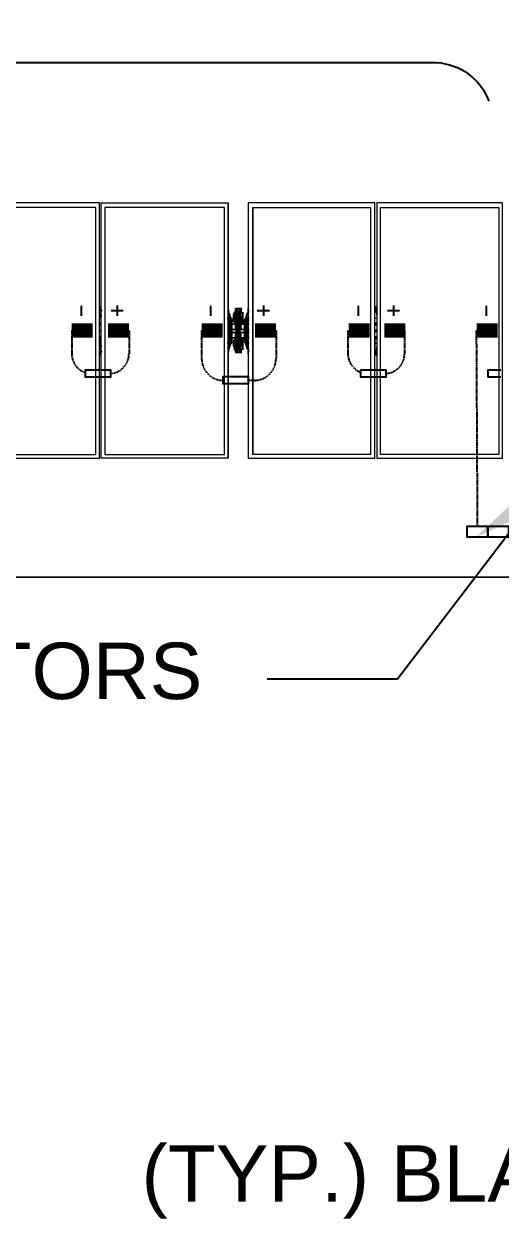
# Model space of a CAD drawing. Header units: feet. Extents: x -9903 to 12307, y -41 to 4121.
# Drawn here: x 9552.1 to 9721.1, y 1066.4 to 1494.2 of the extents above; entities that cross this region are included whole.
import ezdxf
from ezdxf import colors
from ezdxf.entities.mleader import LeaderData, LeaderLine
from ezdxf.lldxf.tags import DXFTag
from ezdxf.math import Vec2, Vec3

# ---------------------------------------------------------------- set-up
doc = ezdxf.new("R2010")
doc.units = ezdxf.units.FT
doc.header["$MEASUREMENT"] = 0
doc.linetypes.add('HIDDEN', pattern=[0.375, 0.25, -0.125])
for name, color, linetype in [('E-HARN-COMP', 8, 'Continuous'), ('E-TRNK-CABL-NEG', 6, 'HIDDEN'), ('E-TRUNK-CABLE-POS', 6, 'HIDDEN'), ('G-ANNO-TEXT', 1, 'Continuous'), ('Polarity-Text', 7, 'Continuous'), ('PV-DC-CABL-UG-', 10, 'DC-')]:
    doc.layers.add(name, color=color, linetype=linetype)
doc.styles.add('NEI-A', font='arial.ttf')
tags = doc.linetypes.add('DC-', pattern='A,0.176989,-0.049113,["DC-",NEI-A,S=0.1,R=0,X=0,Y=-0.05],-0.049113,-0.250887,0.176989', length=0.703091).pattern_tags.tags
tags[6] = DXFTag(74, 10)

# ---------------------------------------------------------------- blocks, each defined once
blk = doc.blocks.new('A$Cc93f9aa1')
at = {"lineweight": 5}
for points in [[(5.7481, 0.4666), (5.5164, 0.4666), (5.5164, 0), (5.7481, 0)], [(5.9831, 0), (5.7514, 0), (5.7514, 0.4666), (5.9831, 0.4666)], [(6.2514, 0), (6.2514, 0.4666), (6.0198, 0.4666), (6.0198, 0)], [(6.4847, 0.4666), (6.2547, 0.4666), (6.2547, 0), (6.4847, 0)], [(5.7414, 0.0067), (5.7414, 0.4583), (5.5248, 0.4583), (5.5248, 0.0067)], [(5.9764, 0.0067), (5.9764, 0.4583), (5.7581, 0.4583), (5.7581, 0.0067)], [(6.0281, 0.4583), (6.2431, 0.4583), (6.2431, 0.0067), (6.0281, 0.0067)], [(6.2614, 0.4583), (6.4781, 0.4583), (6.4781, 0.0067), (6.2614, 0.0067)], [(5.9848, 0.2667), (5.9831, 0.2683), (5.9831, 0.27), (5.9831, 0.275), (5.9831, 0.27), (5.9831, 0.2683)], [(5.9848, 0.2517), (5.9848, 0.25), (5.9831, 0.25), (5.9831, 0.2517), (5.9848, 0.2517), (5.9848, 0.2533), (5.9831, 0.255), (5.9864, 0.255), (5.9881, 0.255), (5.9848, 0.265), (5.9881, 0.255), (5.9864, 0.255), (5.9881, 0.255), (5.9881, 0.2533), (5.9881, 0.2517)], [(5.9948, 0.2667), (5.9931, 0.2617), (5.9931, 0.25), (5.9931, 0.2517), (5.9931, 0.25), (5.9931, 0.2617)], [(5.9964, 0.2667), (5.9964, 0.2583), (5.9964, 0.2667), (5.9948, 0.2667), (5.9948, 0.2583), (5.9948, 0.2667)], [(6.0081, 0.27), (6.0064, 0.27), (6.0064, 0.2733), (6.0064, 0.2717), (6.0048, 0.2717), (6.0048, 0.27), (6.0064, 0.27), (6.0048, 0.27), (6.0064, 0.27), (6.0048, 0.27), (6.0031, 0.27), (6.0048, 0.27), (6.0031, 0.27), (6.0048, 0.27), (6.0064, 0.27), (6.0048, 0.27), (6.0031, 0.27), (6.0031, 0.2683), (6.0031, 0.27), (6.0048, 0.27), (6.0031, 0.27), (6.0048, 0.27), (6.0048, 0.2683), (6.0031, 0.2683), (6.0014, 0.2683), (5.9998, 0.2683), (5.9981, 0.2683), (5.9981, 0.27), (5.9964, 0.27), (5.9964, 0.2733), (5.9981, 0.2733), (5.9981, 0.2717), (5.9998, 0.2717), (5.9981, 0.2717), (5.9981, 0.2733), (5.9998, 0.2733), (6.0048, 0.2733), (6.0064, 0.2733), (6.0081, 0.2733), (6.0064, 0.2733), (6.0048, 0.2733), (5.9998, 0.2733), (5.9981, 0.2733), (5.9964, 0.2733), (5.9964, 0.27), (5.9981, 0.27), (5.9981, 0.2683), (5.9998, 0.2683), (6.0014, 0.2683), (6.0031, 0.2683), (6.0048, 0.2683), (6.0048, 0.27), (6.0048, 0.2717), (6.0064, 0.2717), (6.0064, 0.2733), (6.0064, 0.27)], [(5.9964, 0.2383), (5.9981, 0.2383), (5.9964, 0.2383), (5.9964, 0.2617), (5.9964, 0.27), (5.9981, 0.27), (5.9964, 0.27), (5.9964, 0.2617)], [(5.9998, 0.27), (5.9981, 0.27), (5.9964, 0.27), (5.9981, 0.27)], [(6.0064, 0.195), (6.0064, 0.2033), (6.0064, 0.195), (6.0081, 0.195), (6.0064, 0.195), (6.0048, 0.1967), (6.0064, 0.195), (6.0064, 0.1933), (6.0048, 0.1933), (6.0048, 0.195), (6.0048, 0.1967), (6.0048, 0.195), (6.0064, 0.195), (6.0048, 0.195), (6.0048, 0.1933), (6.0064, 0.1933), (6.0064, 0.195), (6.0048, 0.195), (6.0048, 0.1933), (6.0064, 0.1933), (6.0081, 0.1933), (6.0064, 0.1933), (6.0048, 0.1933), (6.0048, 0.195), (6.0031, 0.195), (6.0048, 0.195), (6.0031, 0.195), (6.0048, 0.195), (6.0031, 0.195), (6.0048, 0.195), (6.0031, 0.195), (6.0048, 0.195), (6.0048, 0.1967), (6.0031, 0.1967), (6.0031, 0.2183), (6.0014, 0.2183), (6.0014, 0.2467), (6.0031, 0.2467), (6.0031, 0.2683), (6.0048, 0.2683), (6.0048, 0.2467), (6.0031, 0.2467), (6.0031, 0.2183), (6.0048, 0.2183), (6.0048, 0.2467), (6.0048, 0.2183), (6.0031, 0.2183), (6.0031, 0.2467), (6.0048, 0.2467), (6.0048, 0.2683), (6.0031, 0.2683), (6.0031, 0.2467), (6.0014, 0.2467), (6.0014, 0.2183), (6.0031, 0.2183), (6.0031, 0.1967), (6.0048, 0.1967), (6.0031, 0.1967), (6.0014, 0.1967), (5.9998, 0.1967), (5.9998, 0.195), (5.9981, 0.195), (5.9964, 0.195), (5.9981, 0.1967), (5.9964, 0.195), (5.9964, 0.1933), (5.9981, 0.1933), (5.9981, 0.195), (5.9998, 0.195), (5.9981, 0.195), (5.9981, 0.1967), (5.9981, 0.195), (5.9964, 0.195), (5.9964, 0.1933), (5.9981, 0.1933), (5.9981, 0.195), (5.9998, 0.195), (5.9981, 0.195), (5.9998, 0.195), (5.9998, 0.1967), (6.0014, 0.1967), (6.0031, 0.1967), (6.0048, 0.1967), (6.0048, 0.195)], [(6.0014, 0.2717), (5.9998, 0.2717), (5.9981, 0.2717), (5.9998, 0.27), (6.0014, 0.27), (5.9998, 0.27), (6.0014, 0.27), (5.9998, 0.27), (5.9981, 0.2717), (5.9998, 0.2717)], [(5.9998, 0.2683), (5.9998, 0.2467), (5.9981, 0.2467), (5.9981, 0.2683)], [(5.9998, 0.2683), (5.9998, 0.2467), (5.9981, 0.2467), (5.9981, 0.2683)], [(5.9998, 0.2467), (5.9998, 0.2183), (5.9981, 0.2183), (5.9981, 0.2467), (5.9981, 0.2183), (5.9998, 0.2183), (5.9998, 0.2467), (6.0014, 0.2467), (6.0014, 0.2667), (6.0014, 0.2467)], [(6.0014, 0.27), (5.9998, 0.27)], [(6.0014, 0.2683), (5.9998, 0.2683), (5.9998, 0.27), (5.9998, 0.2683), (6.0014, 0.2683), (6.0014, 0.2667), (5.9998, 0.2667), (6.0014, 0.2667)], [(6.0064, 0.2683), (6.0048, 0.2683), (6.0031, 0.2683), (6.0048, 0.2683)], [(6.0048, 0.2667), (6.0031, 0.2667)], [(6.0081, 0.2667), (6.0064, 0.2667)], [(6.0098, 0.2517), (6.0098, 0.2567), (6.0098, 0.2583), (6.0098, 0.2567), (6.0098, 0.255), (6.0064, 0.255), (6.0098, 0.255), (6.0098, 0.2567), (6.0098, 0.2517), (6.0098, 0.25), (6.0081, 0.25), (6.0064, 0.255), (6.0064, 0.2583), (6.0098, 0.2583), (6.0098, 0.2667), (6.0098, 0.2617), (6.0098, 0.25)], [(6.0098, 0.25), (6.0098, 0.26), (6.0098, 0.25), (6.0081, 0.2483), (6.0098, 0.25), (6.0081, 0.2483), (6.0081, 0.25), (6.0064, 0.255), (6.0064, 0.2583), (6.0064, 0.2667), (6.0064, 0.2583), (6.0098, 0.2583), (6.0098, 0.2667), (6.0098, 0.2617)], [(6.0164, 0.2533), (6.0164, 0.255), (6.0148, 0.255), (6.0181, 0.265), (6.0148, 0.255), (6.0164, 0.255), (6.0198, 0.255), (6.0198, 0.2533), (6.0181, 0.2533), (6.0181, 0.2517), (6.0148, 0.2517), (6.0148, 0.2533), (6.0164, 0.2533), (6.0164, 0.255), (6.0198, 0.255), (6.0198, 0.2533), (6.0181, 0.2533), (6.0181, 0.2517), (6.0148, 0.2517), (6.0148, 0.2533)], [(6.0198, 0.27), (6.0198, 0.2667), (6.0198, 0.27), (6.0198, 0.275)], [(5.9831, 0.2517), (5.9831, 0.25), (5.9848, 0.25), (5.9848, 0.2517), (5.9881, 0.2517), (5.9881, 0.2533), (5.9881, 0.255), (5.9864, 0.255), (5.9831, 0.255), (5.9848, 0.2533), (5.9848, 0.2517)], [(5.9848, 0.215), (5.9848, 0.2133), (5.9848, 0.215), (5.9831, 0.215), (5.9831, 0.25), (5.9831, 0.215)], [(5.9881, 0.245), (5.9864, 0.245), (5.9848, 0.2467), (5.9848, 0.2483), (5.9864, 0.2483), (5.9848, 0.2483), (5.9848, 0.2467), (5.9848, 0.2483), (5.9864, 0.2483), (5.9881, 0.2483), (5.9864, 0.2483), (5.9848, 0.2483), (5.9848, 0.2467), (5.9848, 0.245), (5.9848, 0.2467), (5.9864, 0.245), (5.9848, 0.245), (5.9831, 0.245), (5.9848, 0.245), (5.9864, 0.245), (5.9881, 0.245), (5.9881, 0.2467), (5.9881, 0.2483)], [(5.9864, 0.2483), (5.9848, 0.2467), (5.9864, 0.245), (5.9881, 0.2467)], [(5.9864, 0.2483), (5.9848, 0.2467), (5.9864, 0.245), (5.9881, 0.2467)], [(5.9864, 0.2483), (5.9881, 0.2483)], [(5.9881, 0.245), (5.9864, 0.245), (5.9881, 0.245), (5.9881, 0.2467), (5.9864, 0.2467), (5.9881, 0.2467), (5.9864, 0.2467), (5.9881, 0.2467), (5.9864, 0.2467), (5.9881, 0.2467), (5.9864, 0.2467), (5.9881, 0.2467), (5.9864, 0.2467), (5.9881, 0.2467), (5.9864, 0.2467), (5.9881, 0.2467), (5.9864, 0.2467), (5.9881, 0.2467), (5.9864, 0.2467), (5.9881, 0.2467), (5.9864, 0.2467), (5.9881, 0.2467), (5.9881, 0.2483)], [(5.9881, 0.2517), (5.9898, 0.2517), (5.9898, 0.255), (5.9881, 0.255), (5.9898, 0.255), (5.9881, 0.255), (5.9881, 0.2533), (5.9881, 0.255), (5.9898, 0.255), (5.9898, 0.2517), (5.9881, 0.2517), (5.9898, 0.2517), (5.9898, 0.215), (5.9881, 0.215), (5.9898, 0.215), (5.9898, 0.2517)], [(5.9898, 0.245), (5.9964, 0.245)], [(5.9931, 0.25), (5.9931, 0.26)], [(5.9948, 0.2583), (5.9964, 0.2583), (5.9964, 0.255), (5.9964, 0.25), (5.9948, 0.25), (5.9931, 0.2517), (5.9948, 0.2567), (5.9948, 0.255), (5.9964, 0.255), (5.9964, 0.2583)], [(5.9931, 0.2583), (5.9931, 0.2567)], [(5.9948, 0.2567), (5.9931, 0.2517), (5.9948, 0.25), (5.9964, 0.25), (5.9964, 0.255), (5.9948, 0.255)], [(5.9948, 0.25), (5.9931, 0.25), (5.9948, 0.2483), (5.9931, 0.25), (5.9948, 0.25), (5.9964, 0.2483), (5.9981, 0.2483), (5.9964, 0.2483), (5.9981, 0.2483), (5.9964, 0.2483), (5.9964, 0.25), (5.9964, 0.2483)], [(5.9964, 0.2483), (5.9948, 0.2483), (5.9931, 0.25), (5.9948, 0.2483)], [(5.9964, 0.2483), (5.9964, 0.2467), (5.9964, 0.2483), (5.9948, 0.2483)], [(5.9998, 0.2617), (5.9981, 0.2617)], [(5.9998, 0.2617), (5.9981, 0.2617)], [(6.0081, 0.2367), (6.0064, 0.2367), (6.0064, 0.2383), (6.0048, 0.2383), (6.0064, 0.2383), (6.0064, 0.2617), (6.0048, 0.2617), (6.0064, 0.2617), (6.0064, 0.2383), (6.0064, 0.235), (6.0081, 0.235), (6.0064, 0.235), (6.0081, 0.235), (6.0064, 0.235), (6.0081, 0.235), (6.0064, 0.235), (6.0064, 0.2383), (6.0064, 0.2367)], [(6.0064, 0.2617), (6.0048, 0.2617)], [(6.0064, 0.2483), (6.0131, 0.2483), (6.0064, 0.2483), (6.0081, 0.2483), (6.0098, 0.2483), (6.0081, 0.2483)], [(6.0131, 0.2467), (6.0081, 0.2467), (6.0064, 0.245), (6.0131, 0.245), (6.0064, 0.245), (6.0081, 0.2467)], [(6.0098, 0.25), (6.0081, 0.2483), (6.0098, 0.2483), (6.0081, 0.2483), (6.0098, 0.25), (6.0114, 0.25), (6.0098, 0.25), (6.0098, 0.2517), (6.0098, 0.25), (6.0081, 0.25), (6.0081, 0.2483)], [(6.0148, 0.215), (6.0131, 0.215), (6.0131, 0.2517), (6.0148, 0.2517), (6.0131, 0.2517), (6.0131, 0.2533), (6.0148, 0.2533), (6.0148, 0.255), (6.0148, 0.2533), (6.0131, 0.2533), (6.0131, 0.2517), (6.0148, 0.2517), (6.0131, 0.2517), (6.0131, 0.215)], [(6.0164, 0.255), (6.0148, 0.255), (6.0148, 0.2533), (6.0164, 0.2533), (6.0148, 0.2533), (6.0148, 0.255)], [(6.0148, 0.2483), (6.0164, 0.2483), (6.0148, 0.2483), (6.0148, 0.2467), (6.0164, 0.245), (6.0148, 0.245), (6.0148, 0.2467)], [(6.0164, 0.2483), (6.0148, 0.2467), (6.0164, 0.245), (6.0181, 0.2467)], [(6.0148, 0.2483), (6.0164, 0.2483), (6.0148, 0.2483), (6.0148, 0.2467)], [(6.0164, 0.2483), (6.0148, 0.2467), (6.0164, 0.245), (6.0181, 0.2467)], [(6.0164, 0.245), (6.0181, 0.245), (6.0181, 0.2483), (6.0181, 0.245)], [(6.0214, 0.2517), (6.0198, 0.2517), (6.0198, 0.25), (6.0198, 0.2517), (6.0181, 0.2517), (6.0198, 0.2517)], [(6.0181, 0.25), (6.0181, 0.2517), (6.0181, 0.25), (6.0198, 0.25), (6.0198, 0.215), (6.0181, 0.215), (6.0198, 0.215), (6.0198, 0.25)], [(6.0214, 0.245), (6.0198, 0.245)], [(5.7498, 0.235), (5.7498, 0.2333), (5.7481, 0.2333), (5.7481, 0.2317), (5.7498, 0.2317), (5.7514, 0.2317), (5.7514, 0.2333), (5.7514, 0.235)], [(5.9848, 0.235), (5.9831, 0.235)], [(5.9848, 0.235), (5.9831, 0.235)], [(5.9848, 0.23), (5.9831, 0.23)], [(5.9848, 0.23), (5.9831, 0.23)], [(5.9981, 0.23), (5.9898, 0.23), (5.9898, 0.235), (5.9981, 0.235), (5.9964, 0.235), (5.9964, 0.2367), (5.9964, 0.2383), (5.9964, 0.235), (5.9981, 0.235), (5.9964, 0.235), (5.9981, 0.235), (5.9898, 0.235), (5.9898, 0.23), (5.9981, 0.23), (5.9998, 0.23), (5.9981, 0.23), (5.9964, 0.23), (5.9964, 0.2267), (5.9964, 0.23), (5.9981, 0.23), (5.9964, 0.23)], [(5.9964, 0.2367), (5.9964, 0.235), (5.9964, 0.2383)], [(5.9981, 0.235), (5.9964, 0.235)], [(5.9964, 0.23), (5.9964, 0.2267)], [(5.9981, 0.23), (5.9964, 0.23)], [(5.9964, 0.2267), (5.9964, 0.2033), (5.9964, 0.195), (5.9981, 0.195), (5.9981, 0.1967), (5.9981, 0.195), (5.9964, 0.195), (5.9964, 0.2033), (5.9964, 0.2267), (5.9981, 0.2267)], [(5.9998, 0.2367), (5.9981, 0.2367)], [(5.9998, 0.2367), (5.9981, 0.2367)], [(6.0048, 0.235), (6.0131, 0.235), (6.0131, 0.23), (6.0131, 0.235), (6.0148, 0.235), (6.0131, 0.235)], [(6.0148, 0.23), (6.0131, 0.23), (6.0048, 0.23), (6.0131, 0.23)], [(6.0064, 0.2267), (6.0048, 0.2267), (6.0064, 0.2267), (6.0064, 0.2033), (6.0048, 0.2033), (6.0064, 0.2033)], [(6.0064, 0.235), (6.0064, 0.2367), (6.0081, 0.2367), (6.0064, 0.2367)], [(6.0064, 0.2267), (6.0064, 0.23)], [(6.0214, 0.235), (6.0198, 0.235)], [(6.0214, 0.235), (6.0198, 0.235)], [(6.0214, 0.23), (6.0198, 0.23)], [(6.0214, 0.23), (6.0198, 0.23)], [(6.2531, 0.235), (6.2531, 0.2333), (6.2514, 0.2333), (6.2514, 0.2317), (6.2531, 0.2317), (6.2547, 0.2317), (6.2547, 0.2333)], [(5.9881, 0.22), (5.9881, 0.2183), (5.9881, 0.2167), (5.9864, 0.2167), (5.9848, 0.2167), (5.9848, 0.2183), (5.9864, 0.2167), (5.9881, 0.2167), (5.9864, 0.2167), (5.9848, 0.2183), (5.9848, 0.2167), (5.9864, 0.2167), (5.9881, 0.2167), (5.9881, 0.2183), (5.9881, 0.22), (5.9864, 0.22), (5.9848, 0.22), (5.9831, 0.22), (5.9848, 0.22), (5.9848, 0.2183), (5.9848, 0.22), (5.9864, 0.22), (5.9881, 0.22), (5.9881, 0.2183), (5.9881, 0.2167), (5.9881, 0.2183), (5.9864, 0.2183), (5.9881, 0.2183), (5.9864, 0.2183), (5.9881, 0.2183), (5.9864, 0.2183), (5.9881, 0.2183), (5.9864, 0.2183), (5.9881, 0.2183), (5.9864, 0.2183), (5.9881, 0.2183), (5.9864, 0.2183), (5.9881, 0.2183), (5.9864, 0.2183), (5.9881, 0.2183), (5.9864, 0.2183), (5.9881, 0.2183), (5.9864, 0.2183), (5.9881, 0.2183)], [(5.9831, 0.215), (5.9831, 0.2133)], [(5.9881, 0.2117), (5.9864, 0.21), (5.9881, 0.21), (5.9848, 0.2), (5.9881, 0.21), (5.9864, 0.21), (5.9831, 0.21), (5.9848, 0.2117), (5.9848, 0.2133), (5.9881, 0.2133), (5.9881, 0.2117), (5.9864, 0.21), (5.9831, 0.21), (5.9848, 0.2117), (5.9848, 0.2133), (5.9881, 0.2133)], [(5.9864, 0.22), (5.9848, 0.22), (5.9848, 0.2183), (5.9848, 0.22), (5.9864, 0.22), (5.9881, 0.22)], [(5.9864, 0.22), (5.9848, 0.2183), (5.9864, 0.2167), (5.9881, 0.2183)], [(5.9864, 0.22), (5.9848, 0.2183), (5.9864, 0.2167), (5.9881, 0.2183)], [(5.9881, 0.2133), (5.9898, 0.2133), (5.9898, 0.21), (5.9898, 0.2133)], [(5.9881, 0.21), (5.9898, 0.21), (5.9881, 0.21), (5.9881, 0.2117), (5.9881, 0.21), (5.9898, 0.21)], [(5.9964, 0.22), (5.9898, 0.22)], [(5.9948, 0.2083), (5.9948, 0.21), (5.9964, 0.21), (5.9964, 0.2117), (5.9964, 0.215), (5.9964, 0.2167), (5.9948, 0.215), (5.9964, 0.2167), (5.9964, 0.215), (5.9931, 0.215), (5.9931, 0.2133), (5.9931, 0.215), (5.9948, 0.2167), (5.9964, 0.2167), (5.9981, 0.2167), (5.9964, 0.2167), (5.9948, 0.2167), (5.9931, 0.215), (5.9931, 0.205), (5.9931, 0.215), (5.9931, 0.205), (5.9931, 0.215), (5.9931, 0.2133)], [(5.9964, 0.2167), (5.9948, 0.2167), (5.9931, 0.215), (5.9948, 0.2167)], [(5.9931, 0.2133), (5.9931, 0.215), (5.9964, 0.215), (5.9964, 0.2117), (5.9964, 0.21), (5.9948, 0.21), (5.9948, 0.2083)], [(5.9931, 0.2083), (5.9931, 0.2067)], [(5.9948, 0.1983), (5.9948, 0.2067), (5.9964, 0.2067), (5.9964, 0.1983)], [(5.9948, 0.1983), (5.9948, 0.2067), (5.9964, 0.2067), (5.9964, 0.1983)], [(5.9964, 0.21), (5.9964, 0.2067)], [(5.9998, 0.2183), (6.0014, 0.2183), (6.0014, 0.1983), (5.9998, 0.1983), (6.0014, 0.1983), (6.0014, 0.1967), (5.9998, 0.1967), (6.0014, 0.1967), (6.0014, 0.1983), (6.0014, 0.2183), (5.9998, 0.2183), (5.9998, 0.1967), (5.9981, 0.1967), (5.9981, 0.2183), (5.9981, 0.1967), (5.9998, 0.1967)], [(5.9998, 0.2033), (5.9981, 0.2033)], [(5.9998, 0.2033), (5.9981, 0.2033)], [(6.0031, 0.195), (6.0031, 0.1967), (6.0048, 0.1967), (6.0048, 0.2183), (6.0048, 0.1967), (6.0031, 0.1967)], [(6.0064, 0.2033), (6.0048, 0.2033)], [(6.0081, 0.2183), (6.0131, 0.2183), (6.0081, 0.2183), (6.0064, 0.22), (6.0131, 0.22), (6.0064, 0.22)], [(6.0114, 0.215), (6.0098, 0.215), (6.0081, 0.2167), (6.0098, 0.215), (6.0081, 0.2167), (6.0081, 0.215), (6.0081, 0.2167), (6.0064, 0.2167), (6.0131, 0.2167), (6.0064, 0.2167), (6.0081, 0.2167), (6.0098, 0.2167), (6.0081, 0.2167), (6.0098, 0.215), (6.0081, 0.2167), (6.0098, 0.215)], [(6.0098, 0.2083), (6.0098, 0.215), (6.0081, 0.215), (6.0064, 0.2117), (6.0064, 0.21), (6.0098, 0.21), (6.0098, 0.2083), (6.0098, 0.2067), (6.0098, 0.2083), (6.0098, 0.21), (6.0064, 0.21), (6.0064, 0.2117), (6.0081, 0.215), (6.0098, 0.215)], [(6.0064, 0.2067), (6.0064, 0.21)], [(6.0081, 0.1983), (6.0064, 0.1983), (6.0081, 0.1983), (6.0064, 0.1983), (6.0064, 0.2067), (6.0098, 0.2067), (6.0098, 0.1983), (6.0098, 0.2067), (6.0064, 0.2067), (6.0064, 0.1983)], [(6.0098, 0.2167), (6.0081, 0.2167)], [(6.0098, 0.2133), (6.0098, 0.215), (6.0098, 0.205), (6.0098, 0.215), (6.0098, 0.1983), (6.0098, 0.215)], [(6.0148, 0.2133), (6.0131, 0.2133), (6.0131, 0.2117), (6.0148, 0.2117), (6.0148, 0.21), (6.0148, 0.2117), (6.0164, 0.2117), (6.0148, 0.2117), (6.0148, 0.2133), (6.0148, 0.2117), (6.0164, 0.2117), (6.0164, 0.21), (6.0148, 0.21), (6.0148, 0.2117), (6.0131, 0.2117), (6.0131, 0.2133), (6.0148, 0.2133), (6.0181, 0.2133), (6.0181, 0.215), (6.0181, 0.2133)], [(6.0164, 0.22), (6.0148, 0.2183), (6.0164, 0.2167), (6.0181, 0.2183)], [(6.0181, 0.22), (6.0181, 0.2183), (6.0181, 0.22), (6.0164, 0.22), (6.0148, 0.22), (6.0164, 0.22), (6.0181, 0.22), (6.0148, 0.22), (6.0148, 0.2183), (6.0148, 0.22), (6.0148, 0.2183), (6.0148, 0.2167), (6.0164, 0.2167), (6.0148, 0.2183), (6.0148, 0.2167), (6.0164, 0.2167), (6.0148, 0.2183), (6.0148, 0.22)], [(6.0164, 0.22), (6.0148, 0.2183), (6.0164, 0.2167), (6.0181, 0.2183)], [(6.0164, 0.21), (6.0198, 0.21), (6.0198, 0.2117), (6.0181, 0.2117), (6.0181, 0.2133), (6.0198, 0.2133), (6.0198, 0.215), (6.0198, 0.2133), (6.0181, 0.2133), (6.0181, 0.2117), (6.0198, 0.2117), (6.0198, 0.21), (6.0164, 0.21), (6.0148, 0.21), (6.0181, 0.2), (6.0148, 0.21)], [(6.0164, 0.21), (6.0148, 0.21), (6.0148, 0.2117), (6.0164, 0.2117)], [(6.0181, 0.2167), (6.0164, 0.2167), (6.0181, 0.2167), (6.0181, 0.2183)], [(6.0214, 0.22), (6.0198, 0.22)], [(5.9831, 0.1967), (5.9848, 0.1983)], [(5.9831, 0.19), (5.9831, 0.195)], [(5.9981, 0.1983), (5.9964, 0.1983)], [(6.0014, 0.195), (5.9998, 0.195)], [(6.0048, 0.1983), (6.0031, 0.1983)], [(6.0048, 0.195), (6.0031, 0.195)], [(6.0048, 0.1933), (6.0031, 0.1933), (6.0064, 0.1933), (6.0031, 0.1933)], [(6.0198, 0.1983), (6.0198, 0.1967)], [(6.0198, 0.19), (6.0198, 0.195)]]:
    blk.add_lwpolyline(points, close=True, dxfattribs=at)
for points in [[(5.9831, 0), (5.9831, 0.4666)], [(6.0198, 0.4666), (6.0198, 0)], [(5.9764, 0.0067), (5.9764, 0.4583)], [(6.0281, 0.4583), (6.0281, 0.0067)], [(5.7514, 0.2767), (5.7481, 0.2767)], [(5.7514, 0.275), (5.7498, 0.275), (5.7498, 0.2733), (5.7498, 0.2717), (5.7481, 0.2717), (5.7481, 0.27), (5.7481, 0.2683)], [(5.7498, 0.255), (5.7481, 0.255), (5.7481, 0.2567), (5.7498, 0.2633), (5.7498, 0.2733)], [(5.7498, 0.27), (5.7498, 0.2733), (5.7498, 0.275)], [(5.9831, 0.2667), (5.9831, 0.2667)], [(5.9831, 0.2667), (5.9831, 0.2667)], [(5.9981, 0.27), (5.9998, 0.27), (5.9981, 0.27)], [(5.9981, 0.27), (5.9998, 0.27), (5.9981, 0.27)], [(6.0048, 0.2717), (6.0064, 0.2717), (6.0048, 0.2717)], [(6.0048, 0.2717), (6.0064, 0.2717), (6.0048, 0.2717)], [(6.0048, 0.27), (6.0048, 0.27)], [(6.0048, 0.27), (6.0064, 0.27)], [(6.0048, 0.27), (6.0048, 0.27)], [(6.0064, 0.27), (6.0048, 0.27)], [(6.0064, 0.2617), (6.0064, 0.27)], [(6.0064, 0.2617), (6.0064, 0.27)], [(6.0081, 0.2667), (6.0081, 0.2667)], [(6.0081, 0.2667), (6.0081, 0.2667)], [(6.0198, 0.2667), (6.0198, 0.2667)], [(6.0198, 0.2667), (6.0198, 0.2667)], [(6.2547, 0.2767), (6.2514, 0.2767)], [(6.2531, 0.27), (6.2531, 0.2733), (6.2531, 0.275), (6.2531, 0.2733), (6.2514, 0.2717), (6.2514, 0.27), (6.2514, 0.2683)], [(6.2531, 0.255), (6.2514, 0.255), (6.2514, 0.2633), (6.2531, 0.2733)], [(5.7498, 0.2467), (5.7481, 0.2467), (5.7481, 0.255)], [(5.7514, 0.2467), (5.7481, 0.2467)], [(5.7514, 0.245), (5.7481, 0.245), (5.7498, 0.245)], [(5.7481, 0.245), (5.7481, 0.2433), (5.7514, 0.2433)], [(5.9848, 0.2483), (5.9848, 0.2483)], [(5.9848, 0.2483), (5.9848, 0.2483)], [(5.9848, 0.2467), (5.9848, 0.2467)], [(5.9848, 0.2467), (5.9848, 0.2467)], [(5.9848, 0.245), (5.9848, 0.245)], [(5.9848, 0.245), (5.9848, 0.245)], [(5.9864, 0.2483), (5.9864, 0.2483)], [(5.9864, 0.2483), (5.9864, 0.2483)], [(5.9864, 0.245), (5.9864, 0.245)], [(5.9864, 0.245), (5.9864, 0.245)], [(5.9881, 0.2517), (5.9881, 0.2517)], [(5.9881, 0.2517), (5.9881, 0.2517)], [(5.9881, 0.2483), (5.9881, 0.2483)], [(5.9881, 0.2483), (5.9881, 0.2483)], [(5.9881, 0.2467), (5.9881, 0.2467)], [(5.9881, 0.2467), (5.9881, 0.2467)], [(5.9881, 0.245), (5.9881, 0.245)], [(5.9881, 0.245), (5.9881, 0.245)], [(5.9898, 0.2517), (5.9898, 0.2517)], [(5.9898, 0.2517), (5.9898, 0.2517)], [(5.9931, 0.26), (5.9931, 0.26)], [(5.9931, 0.26), (5.9931, 0.26)], [(6.0098, 0.26), (6.0098, 0.26)], [(6.0098, 0.26), (6.0098, 0.26)], [(6.0131, 0.2517), (6.0131, 0.2517)], [(6.0131, 0.2517), (6.0131, 0.2517)], [(6.0148, 0.2467), (6.0148, 0.245), (6.0164, 0.245), (6.0181, 0.245), (6.0181, 0.2467), (6.0164, 0.2467), (6.0181, 0.2467), (6.0164, 0.2467), (6.0181, 0.2467), (6.0164, 0.2467), (6.0181, 0.2467), (6.0164, 0.2467), (6.0181, 0.2467), (6.0164, 0.2467), (6.0181, 0.2467), (6.0164, 0.2467), (6.0181, 0.2467), (6.0164, 0.2467), (6.0181, 0.2467), (6.0164, 0.2467), (6.0181, 0.2467), (6.0164, 0.2467), (6.0181, 0.2467), (6.0198, 0.2467), (6.0181, 0.2467), (6.0181, 0.2483), (6.0181, 0.2467), (6.0181, 0.245)], [(6.0148, 0.2483), (6.0148, 0.2483)], [(6.0148, 0.2483), (6.0148, 0.2483)], [(6.0148, 0.2467), (6.0148, 0.2467)], [(6.0148, 0.2467), (6.0164, 0.245)], [(6.0148, 0.2467), (6.0148, 0.2467)], [(6.0148, 0.245), (6.0148, 0.245)], [(6.0148, 0.245), (6.0148, 0.245)], [(6.0164, 0.2483), (6.0181, 0.2483), (6.0164, 0.2483)], [(6.0164, 0.2483), (6.0164, 0.2483)], [(6.0164, 0.2483), (6.0181, 0.2483), (6.0164, 0.2483)], [(6.0164, 0.2483), (6.0164, 0.2483)], [(6.0164, 0.245), (6.0164, 0.245)], [(6.0164, 0.245), (6.0181, 0.245)], [(6.0164, 0.245), (6.0164, 0.245)], [(6.0181, 0.2483), (6.0181, 0.2483)], [(6.0181, 0.2483), (6.0181, 0.2483)], [(6.0181, 0.2467), (6.0181, 0.2467)], [(6.0181, 0.2467), (6.0181, 0.2467)], [(6.0181, 0.245), (6.0181, 0.245)], [(6.0181, 0.245), (6.0181, 0.245)], [(6.2531, 0.2467), (6.2514, 0.2467), (6.2514, 0.255)], [(6.2547, 0.2467), (6.2514, 0.2467)], [(6.2547, 0.245), (6.2514, 0.245), (6.2531, 0.245)], [(6.2514, 0.245), (6.2514, 0.2433), (6.2547, 0.2433)], [(5.7514, 0.2217), (5.7481, 0.2217), (5.7481, 0.22)], [(5.9981, 0.23), (5.9998, 0.23)], [(5.9981, 0.23), (5.9998, 0.23)], [(6.0064, 0.23), (6.0081, 0.23)], [(6.0064, 0.23), (6.0081, 0.23)], [(6.0064, 0.23), (6.0081, 0.23)], [(6.0064, 0.23), (6.0081, 0.23)], [(6.0064, 0.23), (6.0064, 0.2267)], [(6.0064, 0.23), (6.0064, 0.2267)], [(6.0064, 0.23), (6.0081, 0.23)], [(6.0064, 0.23), (6.0081, 0.23)], [(6.0064, 0.23), (6.0081, 0.23)], [(6.0064, 0.23), (6.0081, 0.23)], [(6.2547, 0.2217), (6.2514, 0.2217), (6.2514, 0.22)], [(5.7514, 0.22), (5.7481, 0.22), (5.7498, 0.22)], [(5.7498, 0.2183), (5.7481, 0.2183), (5.7481, 0.21), (5.7498, 0.2), (5.7498, 0.1917), (5.7514, 0.1917)], [(5.7481, 0.2183), (5.7514, 0.2183)], [(5.9831, 0.2133), (5.9848, 0.2133), (5.9831, 0.2133)], [(5.9831, 0.2133), (5.9848, 0.2133), (5.9831, 0.2133)], [(5.9848, 0.22), (5.9848, 0.22)], [(5.9848, 0.22), (5.9848, 0.22)], [(5.9848, 0.2183), (5.9848, 0.2183)], [(5.9848, 0.2183), (5.9848, 0.2183)], [(5.9848, 0.2167), (5.9848, 0.2167)], [(5.9848, 0.2167), (5.9848, 0.2167)], [(5.9864, 0.22), (5.9864, 0.22)], [(5.9864, 0.22), (5.9864, 0.22)], [(5.9864, 0.2167), (5.9864, 0.2167)], [(5.9864, 0.2167), (5.9864, 0.2167)], [(5.9881, 0.22), (5.9881, 0.22)], [(5.9881, 0.22), (5.9881, 0.22)], [(5.9881, 0.2183), (5.9881, 0.2183)], [(5.9881, 0.2183), (5.9881, 0.2183)], [(5.9881, 0.2167), (5.9881, 0.2167)], [(5.9881, 0.2167), (5.9881, 0.2167)], [(5.9881, 0.215), (5.9881, 0.215)], [(5.9881, 0.215), (5.9881, 0.215)], [(5.9898, 0.215), (5.9898, 0.215)], [(5.9898, 0.215), (5.9898, 0.215)], [(5.9931, 0.205), (5.9948, 0.1983)], [(5.9931, 0.205), (5.9931, 0.205)], [(5.9931, 0.205), (5.9948, 0.1983)], [(5.9931, 0.205), (5.9931, 0.205)], [(5.9964, 0.2167), (5.9964, 0.2183)], [(5.9964, 0.2167), (5.9964, 0.2183)], [(5.9964, 0.2167), (5.9981, 0.2167)], [(5.9964, 0.2167), (5.9981, 0.2167)], [(6.0098, 0.205), (6.0098, 0.205)], [(6.0098, 0.205), (6.0098, 0.205)], [(6.0131, 0.215), (6.0131, 0.215)], [(6.0131, 0.215), (6.0131, 0.215)], [(6.0148, 0.22), (6.0148, 0.22)], [(6.0148, 0.22), (6.0148, 0.22)], [(6.0148, 0.2183), (6.0148, 0.2183)], [(6.0148, 0.2183), (6.0148, 0.2183)], [(6.0148, 0.2167), (6.0148, 0.2167)], [(6.0148, 0.2167), (6.0148, 0.2167)], [(6.0148, 0.215), (6.0148, 0.215)], [(6.0148, 0.215), (6.0148, 0.215)], [(6.0181, 0.22), (6.0164, 0.22)], [(6.0164, 0.22), (6.0164, 0.22)], [(6.0164, 0.22), (6.0181, 0.22)], [(6.0164, 0.22), (6.0164, 0.22)], [(6.0164, 0.2183), (6.0181, 0.2183)], [(6.0164, 0.2183), (6.0181, 0.2183)], [(6.0164, 0.2183), (6.0181, 0.2183)], [(6.0164, 0.2183), (6.0181, 0.2183)], [(6.0164, 0.2183), (6.0181, 0.2183)], [(6.0164, 0.2183), (6.0181, 0.2183)], [(6.0164, 0.2183), (6.0181, 0.2183)], [(6.0164, 0.2183), (6.0181, 0.2183)], [(6.0164, 0.2183), (6.0181, 0.2183)], [(6.0164, 0.2183), (6.0181, 0.2183)], [(6.0164, 0.2183), (6.0181, 0.2183)], [(6.0164, 0.2183), (6.0181, 0.2183)], [(6.0164, 0.2183), (6.0181, 0.2183)], [(6.0164, 0.2183), (6.0181, 0.2183)], [(6.0164, 0.2183), (6.0181, 0.2183)], [(6.0164, 0.2183), (6.0181, 0.2183)], [(6.0164, 0.2183), (6.0181, 0.2183)], [(6.0164, 0.2183), (6.0181, 0.2183)], [(6.0164, 0.2167), (6.0181, 0.2167)], [(6.0164, 0.2167), (6.0164, 0.2167)], [(6.0164, 0.2167), (6.0181, 0.2167)], [(6.0164, 0.2167), (6.0164, 0.2167)], [(6.0181, 0.22), (6.0181, 0.22)], [(6.0181, 0.2183), (6.0181, 0.22)], [(6.0181, 0.22), (6.0181, 0.22)], [(6.0181, 0.2183), (6.0181, 0.22)], [(6.0181, 0.2183), (6.0181, 0.2183)], [(6.0181, 0.2167), (6.0181, 0.2183)], [(6.0181, 0.2167), (6.0181, 0.2183)], [(6.0181, 0.2183), (6.0181, 0.2183)], [(6.0181, 0.2167), (6.0181, 0.2167)], [(6.0181, 0.2167), (6.0181, 0.2167)], [(6.2547, 0.22), (6.2514, 0.22), (6.2531, 0.22)], [(6.2531, 0.2183), (6.2514, 0.2183), (6.2514, 0.21), (6.2514, 0.2), (6.2531, 0.1933), (6.2531, 0.1917), (6.2547, 0.1917)], [(6.2514, 0.2183), (6.2547, 0.2183)], [(5.7481, 0.1967), (5.7481, 0.195), (5.7481, 0.1933), (5.7498, 0.1933), (5.7498, 0.19), (5.7514, 0.19)], [(5.7514, 0.1883), (5.7481, 0.1883)], [(5.7498, 0.195), (5.7498, 0.1917), (5.7498, 0.19)], [(5.9831, 0.1983), (5.9831, 0.1983)], [(5.9831, 0.1983), (5.9831, 0.1983)], [(5.9831, 0.195), (5.9831, 0.195)], [(5.9831, 0.195), (5.9831, 0.195)], [(5.9948, 0.1983), (5.9948, 0.1983)], [(5.9948, 0.1983), (5.9948, 0.1983)], [(5.9981, 0.1933), (5.9998, 0.195)], [(5.9981, 0.1933), (5.9998, 0.195)], [(5.9981, 0.1933), (5.9998, 0.1933)], [(5.9981, 0.1933), (5.9998, 0.1933)], [(5.9981, 0.1933), (5.9998, 0.1933)], [(5.9981, 0.1933), (6.0031, 0.1933)], [(5.9981, 0.1933), (5.9998, 0.1933)], [(5.9981, 0.1933), (5.9998, 0.1933)], [(5.9981, 0.1933), (5.9998, 0.1933)], [(5.9981, 0.1933), (6.0031, 0.1933)], [(5.9998, 0.195), (6.0014, 0.195)], [(5.9998, 0.195), (6.0014, 0.195)], [(5.9998, 0.195), (6.0014, 0.195)], [(5.9998, 0.195), (6.0014, 0.195)], [(6.0081, 0.1983), (6.0081, 0.1983)], [(6.0081, 0.1983), (6.0081, 0.1983)], [(6.0198, 0.1983), (6.0198, 0.1983)], [(6.0198, 0.1983), (6.0198, 0.1983)], [(6.0198, 0.195), (6.0198, 0.195)], [(6.0198, 0.195), (6.0198, 0.195)], [(6.2514, 0.1967), (6.2514, 0.195), (6.2514, 0.1933), (6.2531, 0.1933), (6.2531, 0.19), (6.2547, 0.19)], [(6.2547, 0.1883), (6.2514, 0.1883)], [(6.2531, 0.195), (6.2531, 0.1917), (6.2531, 0.19)]]:
    blk.add_lwpolyline(points, dxfattribs=at)
at = {"color": 8, "lineweight": 5, "true_color": 0x808080}
for points in [[(5.7514, 0.2767), (5.7481, 0.2767)], [(5.7481, 0.2733), (5.7481, 0.275), (5.7498, 0.275)], [(5.7481, 0.2617), (5.7481, 0.27), (5.7498, 0.27)], [(5.7481, 0.2667), (5.7481, 0.2683)], [(5.7498, 0.2733), (5.7498, 0.2733)], [(5.7498, 0.2733), (5.7514, 0.2583)], [(5.7514, 0.2683), (5.7514, 0.27)], [(5.9981, 0.2717), (5.9981, 0.2717)], [(5.9981, 0.2717), (5.9981, 0.2717)], [(5.9981, 0.27), (5.9998, 0.27)], [(5.9981, 0.27), (5.9998, 0.27)], [(5.9981, 0.27), (5.9998, 0.27)], [(5.9981, 0.27), (5.9998, 0.27)], [(5.9998, 0.27), (6.0014, 0.27)], [(5.9998, 0.27), (6.0014, 0.27)], [(6.0031, 0.27), (6.0048, 0.27)], [(6.0031, 0.27), (6.0048, 0.27)], [(6.0048, 0.2717), (6.0048, 0.2717)], [(6.0048, 0.2717), (6.0048, 0.2717)], [(6.0048, 0.27), (6.0064, 0.27)], [(6.0048, 0.27), (6.0064, 0.27)], [(6.0048, 0.27), (6.0064, 0.27)], [(6.0048, 0.27), (6.0064, 0.27)], [(6.0064, 0.27), (6.0064, 0.2617)], [(6.0064, 0.27), (6.0064, 0.2617)], [(6.2547, 0.2767), (6.2514, 0.2767)], [(6.2514, 0.2733), (6.2514, 0.275), (6.2531, 0.275)], [(6.2514, 0.2617), (6.2514, 0.27), (6.2531, 0.27)], [(6.2514, 0.2667), (6.2514, 0.2683), (6.2531, 0.2683)], [(6.2531, 0.2733), (6.2531, 0.2733)], [(6.2531, 0.2733), (6.2547, 0.2583)], [(6.2547, 0.2683), (6.2547, 0.27), (6.2564, 0.27)], [(5.7514, 0.255), (5.7481, 0.255)], [(6.2547, 0.255), (6.2514, 0.255)], [(5.7481, 0.21), (5.7514, 0.21)], [(5.7481, 0.2033), (5.7481, 0.195), (5.7498, 0.195)], [(5.7514, 0.2067), (5.7498, 0.1917)], [(6.2514, 0.21), (6.2547, 0.21)], [(6.2514, 0.2033), (6.2514, 0.195), (6.2531, 0.195)], [(6.2547, 0.2067), (6.2531, 0.1917)], [(5.7498, 0.1967), (5.7481, 0.1967), (5.7481, 0.1983)], [(5.7498, 0.19), (5.7481, 0.1917)], [(5.7514, 0.1883), (5.7481, 0.1883)], [(5.7498, 0.1917), (5.7498, 0.1917)], [(5.7514, 0.1967), (5.7514, 0.195), (5.7531, 0.195)], [(5.9981, 0.1933), (5.9981, 0.1933)], [(5.9981, 0.1933), (5.9981, 0.1933)], [(6.0048, 0.1933), (6.0048, 0.1933)], [(6.0048, 0.1933), (6.0048, 0.1933)], [(6.2514, 0.1967), (6.2514, 0.1983)], [(6.2531, 0.19), (6.2514, 0.19), (6.2514, 0.1917)], [(6.2547, 0.1883), (6.2514, 0.1883)], [(6.2531, 0.1917), (6.2531, 0.1917)], [(6.2547, 0.1967), (6.2547, 0.195), (6.2564, 0.195)]]:
    blk.add_lwpolyline(points, dxfattribs=at)
for points in [[(5.7531, 0.27), (5.7514, 0.27)], [(5.9848, 0.27), (5.9831, 0.27)], [(5.9831, 0.2667), (5.9848, 0.2667)], [(5.9831, 0.265), (5.9848, 0.265), (5.9831, 0.265), (5.9864, 0.255)], [(5.9964, 0.27), (5.9964, 0.2617)], [(5.9981, 0.2717), (5.9981, 0.2733)], [(5.9998, 0.27), (5.9981, 0.27)], [(6.0014, 0.27), (5.9998, 0.27)], [(6.0048, 0.27), (6.0031, 0.27)], [(6.0048, 0.2733), (6.0048, 0.2717)], [(6.0064, 0.27), (6.0048, 0.27)], [(6.0164, 0.255), (6.0198, 0.265), (6.0181, 0.265), (6.0198, 0.265)], [(6.0214, 0.27), (6.0198, 0.27)], [(6.0214, 0.2667), (6.0198, 0.2667)], [(5.9831, 0.255), (5.9814, 0.255), (5.9831, 0.255), (5.9831, 0.2567)], [(5.9848, 0.2483), (5.9848, 0.25)], [(5.9848, 0.22), (5.9848, 0.245)], [(5.9881, 0.2517), (5.9881, 0.2483)], [(5.9881, 0.245), (5.9881, 0.22)], [(5.9981, 0.2583), (5.9964, 0.2583)], [(5.9981, 0.255), (5.9964, 0.255)], [(5.9981, 0.25), (5.9964, 0.25)], [(5.9998, 0.235), (5.9981, 0.235), (5.9981, 0.2383), (5.9981, 0.2617), (5.9981, 0.2383), (5.9981, 0.235)], [(6.0048, 0.235), (6.0048, 0.2383), (6.0048, 0.2617), (6.0048, 0.2383)], [(6.0081, 0.2583), (6.0064, 0.2583)], [(6.0081, 0.255), (6.0064, 0.255)], [(6.0081, 0.25), (6.0064, 0.25)], [(6.0148, 0.2483), (6.0148, 0.2517)], [(6.0148, 0.22), (6.0148, 0.245)], [(6.0181, 0.25), (6.0181, 0.2483)], [(6.0181, 0.245), (6.0181, 0.22)], [(6.0214, 0.255), (6.0198, 0.255), (6.0198, 0.2567), (6.0198, 0.255)], [(5.9998, 0.2367), (5.9981, 0.2367)], [(5.9998, 0.2367), (5.9981, 0.2367)], [(5.9998, 0.23), (5.9981, 0.23), (5.9981, 0.2267), (5.9981, 0.2033), (5.9981, 0.2267), (5.9981, 0.23)], [(5.9998, 0.2283), (5.9981, 0.2283)], [(5.9998, 0.2283), (5.9981, 0.2283)], [(6.0064, 0.2367), (6.0048, 0.2367)], [(6.0064, 0.2367), (6.0048, 0.2367)], [(6.0048, 0.23), (6.0048, 0.2033)], [(6.0064, 0.2283), (6.0048, 0.2283)], [(6.0064, 0.2283), (6.0048, 0.2283)], [(6.0081, 0.235), (6.0064, 0.235)], [(6.0081, 0.23), (6.0064, 0.23)], [(5.9814, 0.21), (5.9831, 0.21), (5.9831, 0.2117), (5.9831, 0.21)], [(5.9864, 0.21), (5.9831, 0.2017)], [(5.9831, 0.2), (5.9848, 0.2)], [(5.9848, 0.215), (5.9848, 0.2167)], [(5.9881, 0.2167), (5.9881, 0.215)], [(5.9981, 0.215), (5.9964, 0.215)], [(5.9981, 0.2117), (5.9964, 0.2117)], [(5.9981, 0.2067), (5.9964, 0.2067)], [(5.9964, 0.2033), (5.9964, 0.195)], [(6.0064, 0.195), (6.0048, 0.195), (6.0064, 0.195), (6.0048, 0.195), (6.0031, 0.195), (6.0048, 0.195), (6.0064, 0.195), (6.0048, 0.195), (6.0064, 0.195), (6.0064, 0.2033)], [(6.0064, 0.215), (6.0081, 0.215)], [(6.0081, 0.2117), (6.0064, 0.2117)], [(6.0081, 0.2067), (6.0064, 0.2067)], [(6.0148, 0.215), (6.0148, 0.2167)], [(6.0198, 0.2017), (6.0164, 0.21)], [(6.0181, 0.2167), (6.0181, 0.215)], [(6.0198, 0.2), (6.0181, 0.2)], [(6.0198, 0.21), (6.0198, 0.2117), (6.0198, 0.21), (6.0214, 0.21)], [(5.9831, 0.1983), (5.9848, 0.1983)], [(5.9848, 0.1967), (5.9831, 0.1967)], [(5.9848, 0.195), (5.9831, 0.195)], [(5.9998, 0.195), (5.9981, 0.195), (5.9998, 0.195), (5.9981, 0.195), (5.9998, 0.195), (6.0014, 0.195)], [(5.9998, 0.195), (5.9981, 0.195)], [(5.9998, 0.1933), (5.9981, 0.1933)], [(6.0014, 0.1967), (5.9998, 0.1967)], [(6.0048, 0.1967), (6.0031, 0.1967)], [(6.0064, 0.1933), (6.0048, 0.1933)], [(6.0214, 0.1983), (6.0198, 0.1983)], [(6.0214, 0.1967), (6.0198, 0.1967)], [(6.0214, 0.195), (6.0198, 0.195)]]:
    blk.add_lwpolyline(points, close=True, dxfattribs=at)

msp = doc.modelspace()

# ---------------------------------------------------------------- linework, layer by layer
at = {"layer": 'E-HARN-COMP', "const_width": 5}
for points in [[(9568.99, 1385.47), (9576.45, 1385.47)], [(9581.85, 1385.47), (9589.31, 1385.47)], [(9615.05, 1385.47), (9622.5, 1385.47)], [(9633.98, 1385.47), (9641.44, 1385.47)], [(9667.15, 1385.47), (9674.6, 1385.47)], [(9679.78, 1385.47), (9687.23, 1385.47)], [(9712.54, 1385.47), (9719.99, 1385.47)]]:
    msp.add_lwpolyline(points, dxfattribs=at)
at = {"layer": 'E-HARN-COMP'}
for points in [[(9578.27, 1371.38), (9573.71, 1371.38), (9573.71, 1369.06), (9578.27, 1369.06)], [(9578.27, 1369.06), (9582.84, 1369.06), (9582.84, 1371.38), (9578.27, 1371.38)], [(9627.09, 1368.99), (9622.52, 1368.99), (9622.52, 1366.66), (9627.09, 1366.66)], [(9627.09, 1366.66), (9631.65, 1366.66), (9631.65, 1368.99), (9627.09, 1368.99)], [(9675.95, 1371.38), (9671.39, 1371.38), (9671.39, 1369.06), (9675.95, 1369.06)], [(9675.95, 1369.06), (9680.52, 1369.06), (9680.52, 1371.38), (9675.95, 1371.38)], [(9721.14, 1371.38), (9716.58, 1371.38), (9716.58, 1369.06), (9721.14, 1369.06)]]:
    msp.add_lwpolyline(points, dxfattribs=at)
msp.add_lwpolyline([(9716.5, 1312.34), (9716.5, 1315.95), (9709.05, 1315.95), (9709.05, 1312.34)], close=True, dxfattribs=at)
at = {"layer": 'E-TRNK-CABL-NEG', "ltscale": 0.1}
for points in [[(9568.99, 1385.47), (9568.99, 1377.23, 0.319123), (9573.71, 1370.6, 0.319123)], [(9615.05, 1385.47), (9615.05, 1375.5, 0.404462), (9622.53, 1367.77)], [(9666.92, 1385.47), (9666.92, 1377.23, 0.30904), (9671.39, 1370.69, 0.30904)]]:
    msp.add_lwpolyline(points, format="xyb", dxfattribs=at)
msp.add_lwpolyline([(9712.42, 1385.47), (9712.78, 1315.95)], dxfattribs=at)
at = {"layer": 'E-TRUNK-CABLE-POS', "ltscale": 0.1}
for points in [[(9589.31, 1385.47), (9589.31, 1377.23, -0.391396), (9582.84, 1370.23, -0.391396)], [(9641.44, 1385.47), (9641.44, 1375.5, -0.404462), (9633.95, 1367.77), (9631.65, 1367.77)], [(9686.99, 1385.47), (9686.99, 1377.23, -0.391396), (9680.52, 1370.23, -0.391396)]]:
    msp.add_lwpolyline(points, format="xyb", dxfattribs=at)
at = {"layer": 'G-ANNO-TEXT', "flags": 128}
msp.add_lwpolyline([(8460.49, 1466.87, -0.35318), (8484.67, 1480.52), (9029.63, 1480.52, 0.298343), (9048.14, 1494.17, 0.298343), (9066.65, 1480.52), (9698.38, 1480.52, -0.298343), (9716.88, 1466.87)], format="xyb", dxfattribs=at)
at = {"layer": 'Polarity-Text'}
for p, q in [((9572.39, 1394.25), (9572.39, 1390.63)), ((9587.25, 1392.51), (9582.98, 1392.51)), ((9585.11, 1394.32), (9585.11, 1390.7)), ((9618.2, 1394.25), (9618.2, 1390.63)), ((9639.07, 1392.51), (9634.8, 1392.51)), ((9636.94, 1394.32), (9636.94, 1390.7)), ((9670.54, 1394.25), (9670.54, 1390.63)), ((9685.18, 1392.51), (9680.9, 1392.51)), ((9683.04, 1394.32), (9683.04, 1390.7)), ((9715.93, 1394.25), (9715.93, 1390.63))]:
    msp.add_line(p, q, dxfattribs=at)
at = {"layer": 'PV-DC-CABL-UG-', "ltscale": 0.6}
msp.add_lwpolyline([(8487.79, 1297.82), (10347.6, 1298.18)], dxfattribs=at)

# ---------------------------------------------------------------- block references
at = {"xscale": 194.04614304, "yscale": 194.04614304, "zscale": 194.04614304}
msp.add_blockref('A$Cc93f9aa1', (8463.43, 1340.2), dxfattribs=at)

# ---------------------------------------------------------------- next in the draw order: leaders
at = {"layer": 'G-ANNO-TEXT'}
ml = msp.add_multileader_mtext('Standard', dxfattribs=at)
ml.set_content('(TYP.) BLA HARNESS CONNECTORS', color=256, style='NEI-A')
ml.set_leader_properties()
ml.build(insert=Vec2(0, 0))
ml.multileader.update_dxf_attribs({"dogleg_length": 0.36, "arrow_head_size": 22.51})
ctx = ml.context
ctx.base_point, ctx.char_height, ctx.arrow_head_size, ctx.landing_gap_size, ctx.plane_origin = Vec3(9573.78, 1083.5), 20, 22.51, 23.05, Vec3(16599.09, -4669.06)
ctx.text_align_type = 2
notes = []
notes.append((ctx, [(1, (1, 1, 0), (10153.4, 1083.5), (-1, 0), 46.1, [(0, [(10350.55, 1295.23), (10370.36, 1311.15)], 0, [])])]))
ctx.mtext.insert, ctx.mtext.width, ctx.mtext.alignment, ctx.mtext.flow_direction = Vec3(10084.25, 1096.44), 489.3132, 3, 5
ctx.mtext.has_bg_fill, ctx.mtext.bg_color, ctx.mtext.bg_scale_factor, ctx.mtext.bg_transparency, ctx.mtext.use_window_bg_color = 1, -1073741824, 1.5, 0, 1
for ctx, leaders in notes:
    for number, flags, end, landing, length, lines in leaders:
        leader = LeaderData()
        leader.index, (leader.has_last_leader_line, leader.has_dogleg_vector, leader.attachment_direction) = number, flags
        leader.last_leader_point, leader.dogleg_vector, leader.dogleg_length = Vec3(end), Vec3(landing), length
        for number, points, colour, breaks in lines:
            line = LeaderLine()
            line.index, line.vertices, line.color, line.breaks = number, Vec3.list(points), colors.encode_raw_color(colour), breaks
            leader.lines.append(line)
        ctx.leaders.append(leader)

# ---------------------------------------------------------------- next in the draw order: linework, layer by layer
at = {"layer": 'E-HARN-COMP'}
msp.add_lwpolyline([(9723.96, 1312.34), (9723.96, 1315.95), (9716.5, 1315.95), (9716.5, 1312.34)], close=True, dxfattribs=at)

# ---------------------------------------------------------------- next in the draw order: leaders
at = {"layer": 'G-ANNO-TEXT'}
ml = msp.add_multileader_mtext('Standard', dxfattribs=at)
ml.set_content('(TYP.) BLA HARNESS CONNECTORS', color=256, style='NEI-A')
ml.set_leader_properties()
ml.build(insert=Vec2(0, 0))
ml.multileader.update_dxf_attribs({"dogleg_length": 0.36, "arrow_head_size": 22.51})
ctx = ml.context
ctx.base_point, ctx.char_height, ctx.arrow_head_size, ctx.landing_gap_size, ctx.plane_origin = Vec3(9104.82, 1261.8, -22.9), 20, 22.51, 23.05, Vec3(16117.81, -4565.34, -22.9)
ctx.text_align_type = 2
notes = []
notes.append((ctx, [(1, (1, 1, 0), (9684.44, 1261.8, -22.9), (-1, 0), 46.1, [(0, [(9712.21, 1312.17, -22.9), (9733.78, 1326.4, -22.9)], 0, [])])]))
ctx.mtext.insert, ctx.mtext.width, ctx.mtext.alignment, ctx.mtext.flow_direction = Vec3(9615.29, 1274.74, -22.9), 489.3132, 3, 5
ctx.mtext.has_bg_fill, ctx.mtext.bg_color, ctx.mtext.bg_scale_factor, ctx.mtext.bg_transparency, ctx.mtext.use_window_bg_color = 1, -1073741824, 1.5, 0, 1
for ctx, leaders in notes:
    for number, flags, end, landing, length, lines in leaders:
        leader = LeaderData()
        leader.index, (leader.has_last_leader_line, leader.has_dogleg_vector, leader.attachment_direction) = number, flags
        leader.last_leader_point, leader.dogleg_vector, leader.dogleg_length = Vec3(end), Vec3(landing), length
        for number, points, colour, breaks in lines:
            line = LeaderLine()
            line.index, line.vertices, line.color, line.breaks = number, Vec3.list(points), colors.encode_raw_color(colour), breaks
            leader.lines.append(line)
        ctx.leaders.append(leader)

doc.saveas('drawing.dxf')
